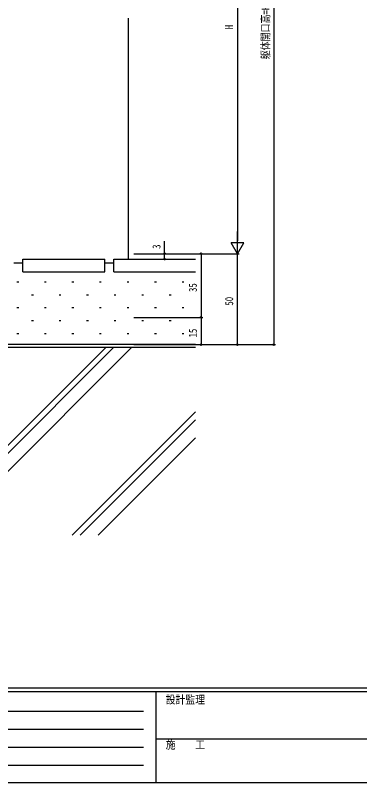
# Model space of a CAD drawing. Units: millimetres, scale not verified. Extents: x -567 to 567, y -403 to 403.
# Drawn here: x -272.1 to -82.6, y -403 to 18.9 of the extents above; entities that cross this region are included whole.
import ezdxf
from ezdxf.enums import TextEntityAlignment as Align

# ---------------------------------------------------------------- set-up
doc = ezdxf.new("R2010")
doc.units = ezdxf.units.MM
doc.header["$LTSCALE"] = 2
for name, color, linetype in [('0-5_YKK_D', 6, 'Continuous'), ('0-6_YKK_ZWAK', 7, 'Continuous'), ('0-7_YSS_K', 3, 'Continuous'), ('0-8_YSS_KE', 3, 'Continuous')]:
    doc.layers.add(name, color=color, linetype=linetype)
doc.styles.add('ＭＳ ゴシック', font='')
doc.styles.get('ＭＳ ゴシック').set_extended_font_data('MS Gothic')

msp = doc.modelspace()

# ---------------------------------------------------------------- linework, layer by layer
at = {"layer": '0-5_YKK_D'}
for p, q in [((-129.911, 202.814), (-129.911, -162.186)), ((-149.911, 130.814), (-149.911, -105.186)), ((-149.911, -112.186), (-149.911, -100.061)), ((-149.911, -112.186), (-153.411, -106.123)), ((-146.411, -106.123), (-153.411, -106.123)), ((-149.911, -112.186), (-146.411, -106.123)), ((-206.911, -112.186), (-148.911, -112.186)), ((-206.911, -112.186), (-168.911, -112.186)), ((-206.911, -112.186), (-148.911, -112.186)), ((-206.911, -112.209), (-188.911, -112.209)), ((-169.911, -112.186), (-169.911, -147.186)), ((-149.911, -162.186), (-149.911, -112.186)), ((-206.911, -115.186), (-188.911, -115.186)), ((-206.911, -147.186), (-168.911, -147.186)), ((-206.911, -147.186), (-168.911, -147.186)), ((-169.911, -147.186), (-169.911, -162.182)), ((-206.911, -162.182), (-168.911, -162.182)), ((-206.911, -162.186), (-148.911, -162.186)), ((-206.911, -162.186), (-128.911, -162.186))]:
    msp.add_line(p, q, dxfattribs=at)
msp.add_lwpolyline([(-189.911, -115.186), (-189.911, -112.209), (-189.911, -105.309)], dxfattribs=at)
for centre in [(-189.911, -112.209), (-169.911, -112.186), (-189.911, -115.186), (-169.911, -147.186), (-169.911, -147.186), (-169.911, -162.182), (-149.911, -162.186), (-129.911, -162.186)]:
    msp.add_circle(centre, 0.425, dxfattribs=at)
at = {"layer": '0-6_YKK_ZWAK'}
for p, q in [((537.3, -351), (-562.7, -351)), ((483.3, -353), (-562.7, -353)), ((-194.7, -353), (-194.7, -403)), ((-556.13, -363.732), (-201.57, -363.732)), ((-556.13, -373.63), (-201.57, -373.63)), ((-194.7, -378.999), (-10.7, -378.999)), ((-556.13, -383.528), (-201.57, -383.528)), ((-556.13, -393.426), (-201.57, -393.426)), ((-562.7, -403), (483.3, -403))]:
    msp.add_line(p, q, dxfattribs=at)
at = {"layer": '0-7_YSS_K'}
for p, q in [((-209.911, 17.365), (-209.911, -115.186)), ((-271.205, -127.668), (-270.205, -127.668)), ((-256.055, -127.668), (-255.055, -127.668)), ((-240.905, -127.668), (-239.905, -127.668)), ((-225.755, -127.668), (-224.755, -127.668)), ((-210.605, -127.668), (-209.605, -127.668)), ((-195.455, -127.668), (-194.455, -127.668)), ((-180.305, -127.668), (-179.305, -127.668)), ((-263.13, -134.743), (-262.13, -134.743)), ((-247.98, -134.743), (-246.98, -134.743)), ((-232.83, -134.743), (-231.83, -134.743)), ((-217.68, -134.743), (-216.68, -134.743)), ((-202.53, -134.743), (-201.53, -134.743)), ((-187.38, -134.743), (-186.38, -134.743)), ((-271.205, -141.818), (-270.205, -141.818)), ((-256.055, -141.818), (-255.055, -141.818)), ((-240.905, -141.818), (-239.905, -141.818)), ((-225.755, -141.818), (-224.755, -141.818)), ((-210.605, -141.818), (-209.605, -141.818)), ((-195.455, -141.818), (-194.455, -141.818)), ((-180.305, -141.818), (-179.305, -141.818)), ((-263.13, -148.893), (-262.13, -148.893)), ((-247.98, -148.893), (-246.98, -148.893)), ((-232.83, -148.893), (-231.83, -148.893)), ((-217.68, -148.893), (-216.68, -148.893)), ((-202.53, -148.893), (-201.53, -148.893)), ((-187.38, -148.893), (-186.38, -148.893)), ((-271.205, -155.968), (-270.205, -155.968)), ((-256.055, -155.968), (-255.055, -155.968)), ((-240.905, -155.968), (-239.905, -155.968)), ((-225.755, -155.968), (-224.755, -155.968)), ((-210.605, -155.968), (-209.605, -155.968)), ((-195.455, -155.968), (-194.455, -155.968)), ((-180.305, -155.968), (-179.305, -155.968)), ((-172.914, -163.686), (-516.13, -163.686)), ((-222.248, -163.686), (-325.561, -266.998)), ((-218.005, -163.686), (-321.318, -266.998)), ((-208.106, -163.686), (-311.418, -266.998)), ((-172.914, -199.205), (-240.708, -266.998)), ((-172.914, -203.447), (-236.465, -266.998)), ((-172.914, -213.347), (-226.566, -266.998))]:
    msp.add_line(p, q, dxfattribs=at)
at = {"layer": '0-8_YSS_KE'}
for p, q in [((-272.914, -117.186), (-267.914, -117.186)), ((-222.914, -117.186), (-217.914, -117.186)), ((-217.914, -122.186), (-217.914, -115.185)), ((-217.914, -115.186), (-172.914, -115.186)), ((-217.914, -122.186), (-172.914, -122.186)), ((-172.914, -162.186), (-516.13, -162.186))]:
    msp.add_line(p, q, dxfattribs=at)
for points in [[(-267.914, -122.186), (-222.914, -122.186), (-222.914, -115.185)], [(-267.914, -122.186), (-267.914, -115.186), (-222.914, -115.186)]]:
    msp.add_lwpolyline(points, dxfattribs=at)

# ---------------------------------------------------------------- texts
at = {"layer": '0-5_YKK_D', "style": 'ＭＳ ゴシック', "width": 0.8}
for s, p in [('躯体開口高=H+115', (-130.911, -5.286)), ('H', (-150.911, 11.214)), ('3', (-190.911, -109.509)), ('35', (-170.911, -133.206)), ('50', (-150.911, -140.706)), ('15', (-170.911, -158.204))]:
    msp.add_text(s, height=4.399, rotation=90, dxfattribs=at).set_placement(p, align=Align.BOTTOM_LEFT)
at = {"layer": '0-6_YKK_ZWAK', "style": 'ＭＳ ゴシック', "width": 0.9}
for s, p in [('設計監理', (-189.315, -360.904)), ('施\u3000\u3000工', (-189.315, -385.649))]:
    msp.add_text(s, height=4.399, dxfattribs=at).set_placement(p, align=Align.BOTTOM_LEFT)

doc.saveas('drawing.dxf')
